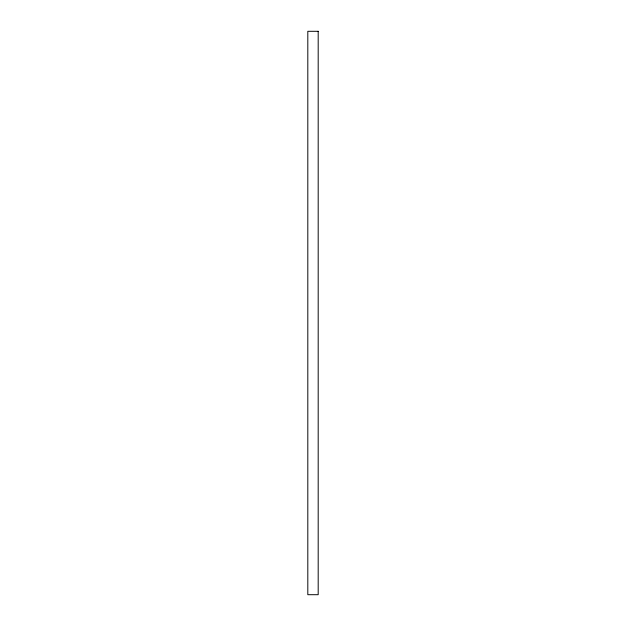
<?xml version="1.0" encoding="UTF-8"?>
<svg xmlns="http://www.w3.org/2000/svg" width="626" height="626" viewBox="0 0 626 626"><rect width="100%" height="100%" fill="white"/><g stroke="black" fill="none" stroke-linecap="round" stroke-linejoin="round"><path stroke-width="0.94" d="M318.188 31.3L307.812 31.3L307.812 594.7L318.188 594.7L318.188 31.3"/></g></svg>
